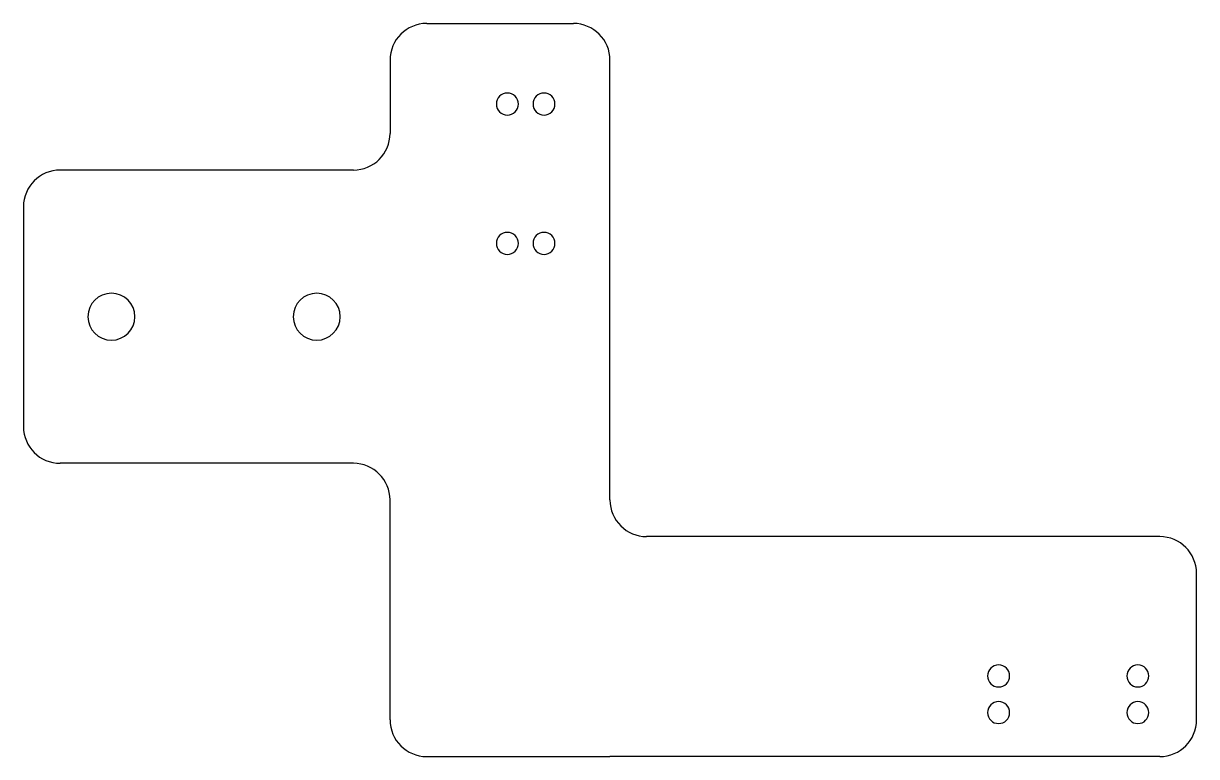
# Model space of a CAD drawing. Header units: inches. Extents: x 0 to 3.15, y 0 to 1.97.
import ezdxf

# ---------------------------------------------------------------- set-up
doc = ezdxf.new("R2010")
doc.units = ezdxf.units.IN
doc.layers.add('3', color=7, linetype='CONTINUOUS')

msp = doc.modelspace()

# ---------------------------------------------------------------- linework, layer by layer
at = {"layer": '3', "color": 3, "linetype": 'CONTINUOUS'}
for p, q in [((1.0827, 1.9685), (1.4764, 1.9685)), ((0.9843, 1.8701), (0.9843, 1.6732)), ((1.5748, 0.689), (1.5748, 1.8701)), ((0.8858, 1.5748), (0.0984, 1.5748)), ((0, 1.4764), (0, 0.8858)), ((0.8858, 0.7874), (0.0984, 0.7874)), ((0.9843, 0.0984), (0.9843, 0.689)), ((3.0512, 0.5906), (1.6732, 0.5906)), ((3.1496, 0.0984), (3.1496, 0.4921)), ((1.0827, 0), (1.5748, 0)), ((3.0512, 0), (1.5748, 0))]:
    msp.add_line(p, q, dxfattribs=at)
for centre, radius, start, end in [((1.0827, 1.8701), 0.0984, 90, 180), ((1.4764, 1.8701), 0.0984, 360, 90), ((1.2992, 1.752), 0.0295, 360, 180), ((1.3976, 1.752), 0.0295, 360, 180), ((1.2992, 1.752), 0.0295, 180, 360), ((1.3976, 1.752), 0.0295, 180, 360), ((0.8858, 1.6732), 0.0984, 270, 0), ((0.0984, 1.4764), 0.0984, 90, 180), ((1.2992, 1.378), 0.0295, 360, 180), ((1.3976, 1.378), 0.0295, 360, 180), ((1.2992, 1.378), 0.0295, 180, 360), ((1.3976, 1.378), 0.0295, 180, 360), ((0.2362, 1.1811), 0.063, 360, 180), ((0.7874, 1.1811), 0.063, 360, 180), ((0.2362, 1.1811), 0.063, 180, 360), ((0.7874, 1.1811), 0.063, 180, 360), ((0.0984, 0.8858), 0.0984, 180, 270), ((0.8858, 0.689), 0.0984, 360, 90), ((1.6732, 0.689), 0.0984, 180, 270), ((3.0512, 0.4921), 0.0984, 360, 90), ((2.6181, 0.2165), 0.0295, 360, 180), ((2.9921, 0.2165), 0.0295, 360, 180), ((2.6181, 0.2165), 0.0295, 180, 360), ((2.9921, 0.2165), 0.0295, 180, 360), ((2.6181, 0.1181), 0.0295, 360, 180), ((2.9921, 0.1181), 0.0295, 360, 180), ((1.0827, 0.0984), 0.0984, 180, 270), ((2.6181, 0.1181), 0.0295, 180, 360), ((2.9921, 0.1181), 0.0295, 180, 360), ((3.0512, 0.0984), 0.0984, 270, 360)]:
    msp.add_arc(centre, radius, start, end, dxfattribs=at)

doc.saveas('drawing.dxf')
